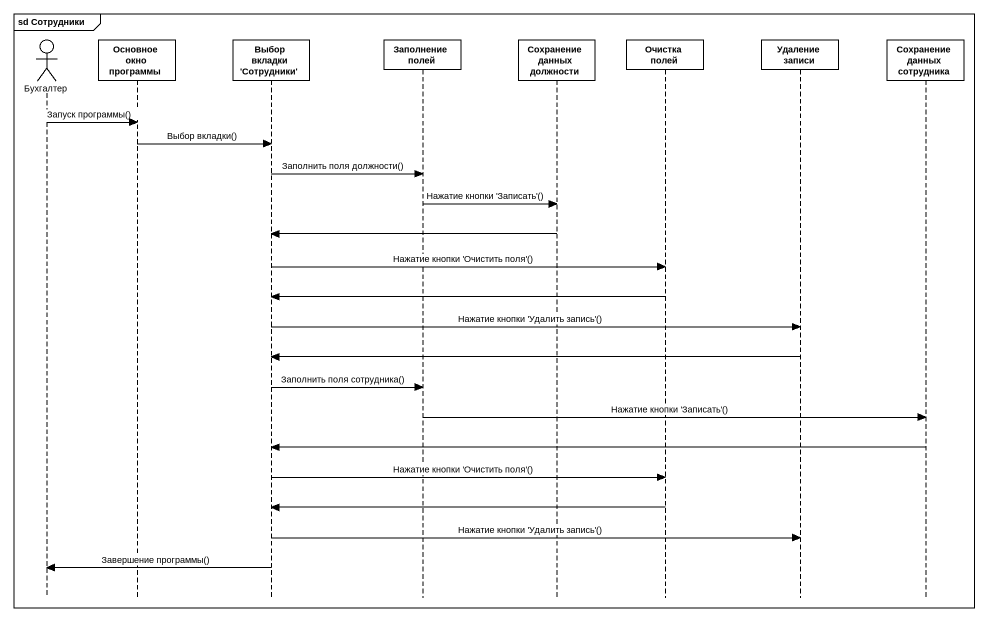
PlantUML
@startuml
mainframe sd Сотрудники
hide footbox
actor Бухгалтер
participant "Основное окно программы" as Основное_окно_программы
participant "Выбор вкладки 'Сотрудники'" as Выбор_вкладки_Сотрудники
participant "Заполнение полей" as Заполнение_полей
participant "Сохранение данных должности" as Сохранение_данных_должности
participant "Очистка полей" as Очистка_полей
participant "Удаление записи" as Удаление_записи
participant "Сохранение данных сотрудника" as Сохранение_данных_сотрудника

Бухгалтер -> Основное_окно_программы : Запуск программы()
Основное_окно_программы -> Выбор_вкладки_Сотрудники : Выбор вкладки()
Выбор_вкладки_Сотрудники -> Заполнение_полей : Заполнить поля должности()
Заполнение_полей -> Сохранение_данных_должности : Нажатие кнопки 'Записать'()
Сохранение_данных_должности -> Выбор_вкладки_Сотрудники
Выбор_вкладки_Сотрудники -> Очистка_полей : Нажатие кнопки 'Очистить поля'()
Очистка_полей -> Выбор_вкладки_Сотрудники
Выбор_вкладки_Сотрудники -> Удаление_записи : Нажатие кнопки 'Удалить запись'()
Удаление_записи -> Выбор_вкладки_Сотрудники
Выбор_вкладки_Сотрудники -> Заполнение_полей : Заполнить поля сотрудника()
Заполнение_полей -> Сохранение_данных_сотрудника : Нажатие кнопки 'Записать'()
Сохранение_данных_сотрудника -> Выбор_вкладки_Сотрудники
Выбор_вкладки_Сотрудники -> Очистка_полей : Нажатие кнопки 'Очистить поля'()
Очистка_полей -> Выбор_вкладки_Сотрудники
Выбор_вкладки_Сотрудники -> Удаление_записи : Нажатие кнопки 'Удалить запись'()
Выбор_вкладки_Сотрудники -> Бухгалтер : Завершение программы()
@enduml
